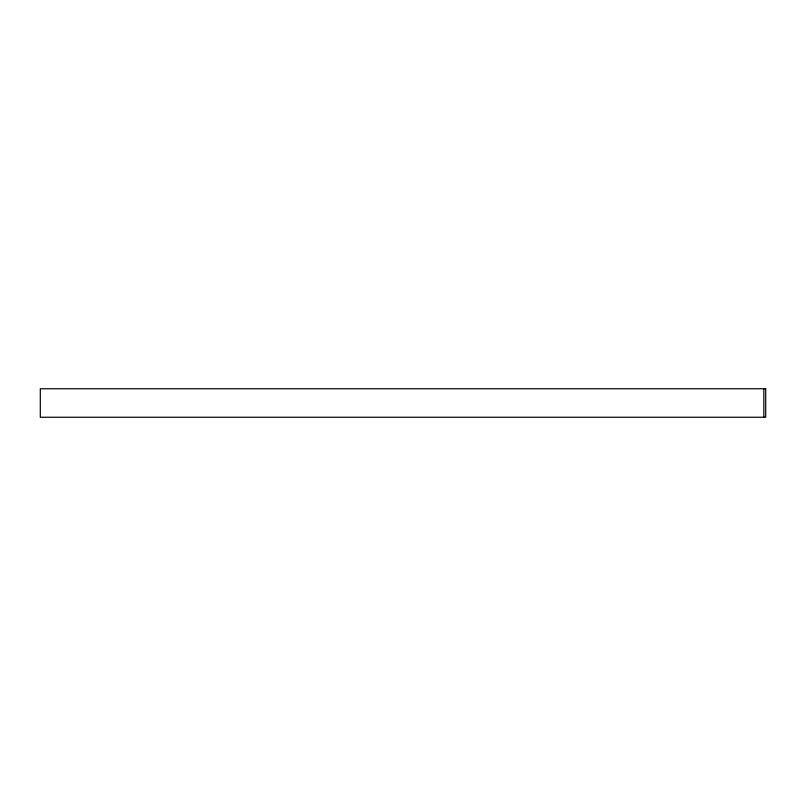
<?xml version="1.0" encoding="UTF-8"?>
<svg xmlns="http://www.w3.org/2000/svg" width="806" height="806" viewBox="0 0 806 806"><rect width="100%" height="100%" fill="white"/><g stroke="black" fill="none" stroke-linecap="round" stroke-linejoin="round"><path stroke-width="1.21" d="M763.836 388.754L763.836 417.246M765.7 388.754L40.3 388.754L40.3 417.246L765.7 417.246L765.7 388.754"/></g></svg>
